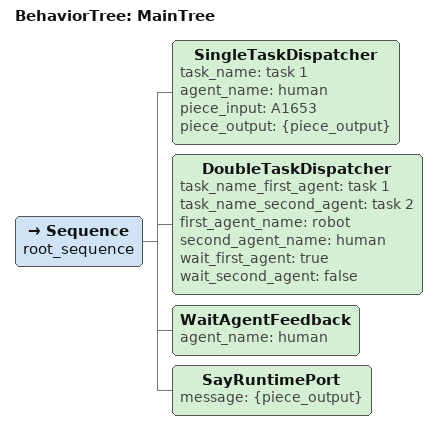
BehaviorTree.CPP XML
<?xml version="1.0"?>
 <root main_tree_to_execute = "MainTree" >
     <BehaviorTree ID="MainTree">

        <Sequence name="root_sequence">
            <SingleTaskDispatcher task_name="task 1" agent_name="human" piece_input="A1653" piece_output="{piece_output}"/>

            <DoubleTaskDispatcher task_name_first_agent="task 1 " task_name_second_agent="task 2" first_agent_name="robot"  second_agent_name="human" wait_first_agent="true" wait_second_agent="false"/>
            <WaitAgentFeedback agent_name="human"/>
            <SayRuntimePort message="{piece_output}"/>
        </Sequence>
     </BehaviorTree>
 </root>
